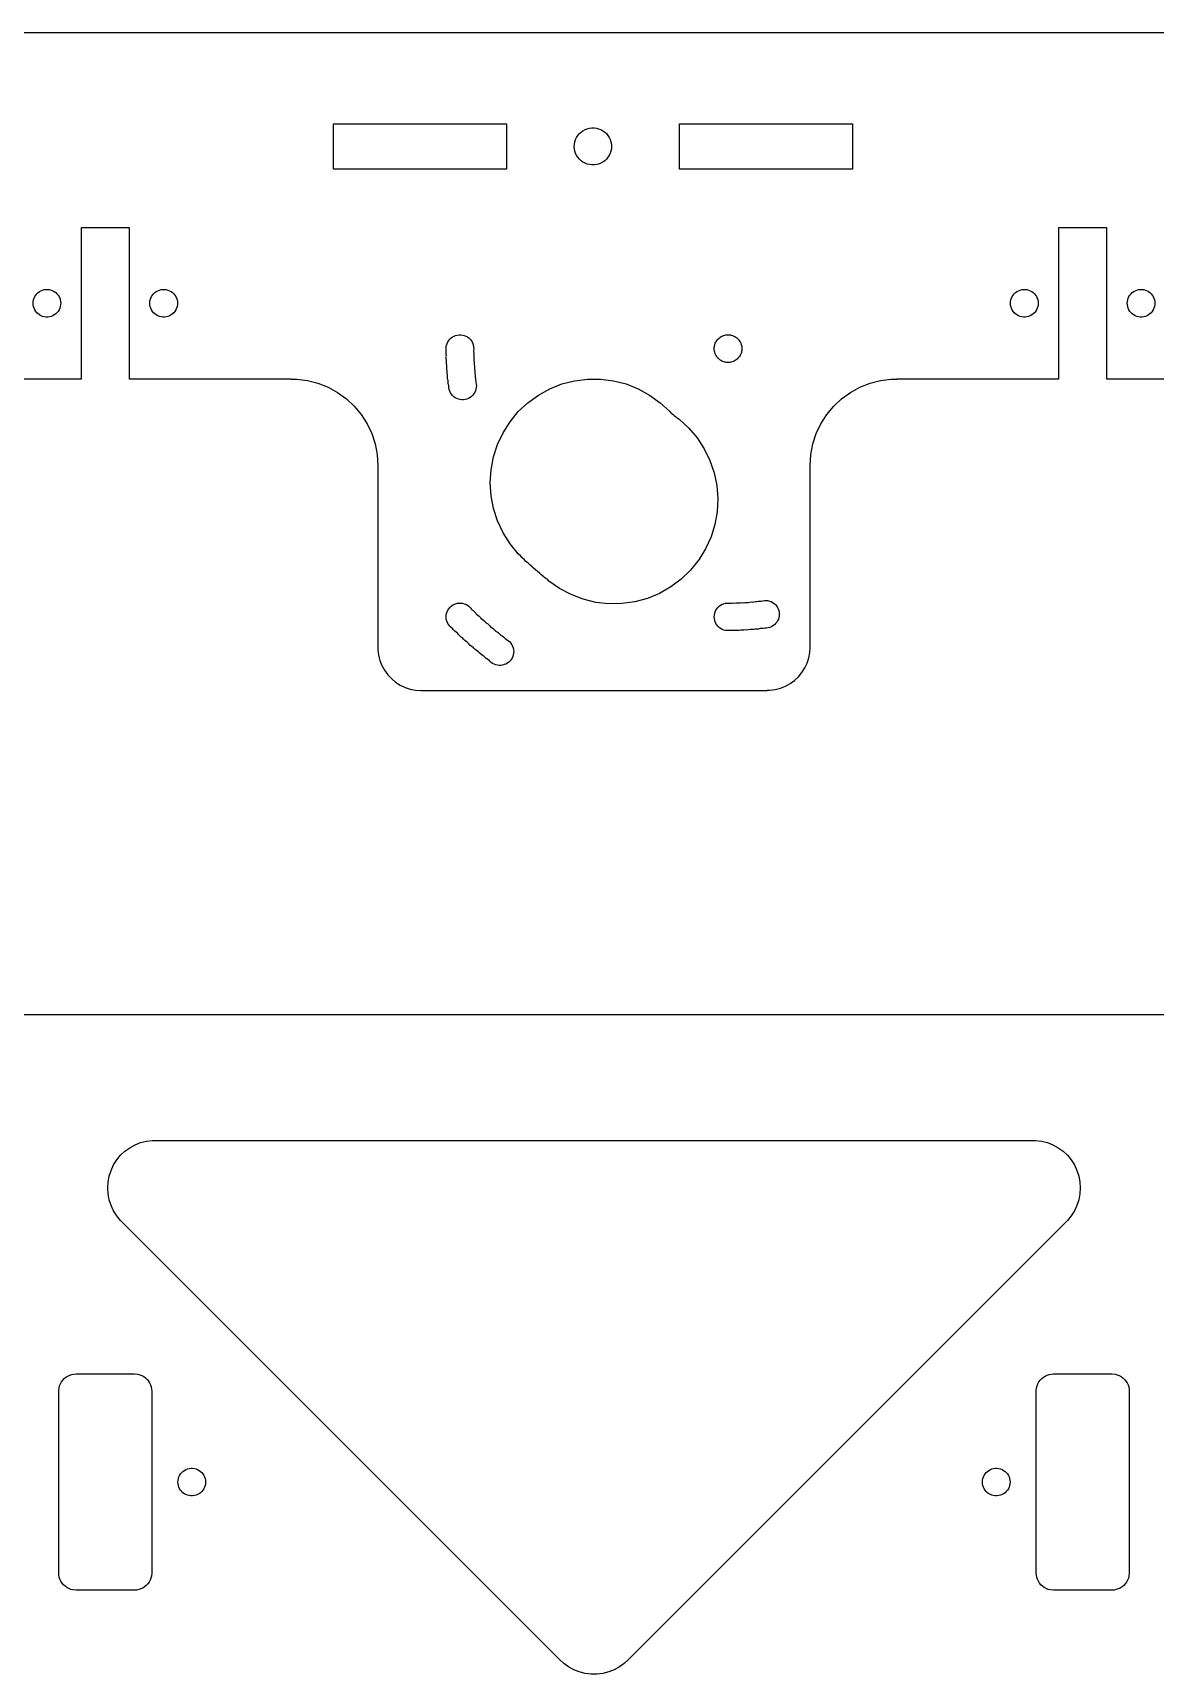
# Model space of a CAD drawing. Header units: metres. Extents: x -400 to 400, y -75 to 435.
# Drawn here: x -269.9 to -140.1, y 245.3 to 435 of the extents above; entities that cross this region are included whole.
import ezdxf

# ---------------------------------------------------------------- set-up
doc = ezdxf.new("R2010")
doc.units = ezdxf.units.M

msp = doc.modelspace()

# ---------------------------------------------------------------- linework, layer by layer
for p, q in [((-20, 435), (-390, 435)), ((-235.125, 419.25), (-235.125, 424.5)), ((-235.125, 424.5), (-215.125, 424.5)), ((-215.125, 424.5), (-215.125, 419.25)), ((-207.009, 422.911), (-206.864, 423.139)), ((-206.864, 423.139), (-206.692, 423.347)), ((-206.692, 423.347), (-206.495, 423.532)), ((-206.495, 423.532), (-206.277, 423.69)), ((-206.277, 423.69), (-206.04, 423.82)), ((-206.04, 423.82), (-205.789, 423.92)), ((-205.789, 423.92), (-205.528, 423.987)), ((-205.528, 423.987), (-205.26, 424.021)), ((-205.26, 424.021), (-204.99, 424.021)), ((-204.99, 424.021), (-204.722, 423.987)), ((-204.722, 423.987), (-204.461, 423.92)), ((-204.461, 423.92), (-204.21, 423.82)), ((-204.21, 423.82), (-203.973, 423.69)), ((-203.973, 423.69), (-203.755, 423.532)), ((-203.755, 423.532), (-203.558, 423.347)), ((-203.558, 423.347), (-203.386, 423.139)), ((-203.386, 423.139), (-203.241, 422.911)), ((-195.125, 419.25), (-195.125, 424.5)), ((-195.125, 424.5), (-175.125, 424.5)), ((-175.125, 424.5), (-175.125, 419.25)), ((-207.275, 421.875), (-207.258, 422.144)), ((-207.258, 421.606), (-207.275, 421.875)), ((-207.258, 422.144), (-207.207, 422.41)), ((-207.207, 421.34), (-207.258, 421.606)), ((-207.207, 422.41), (-207.124, 422.666)), ((-207.124, 421.084), (-207.207, 421.34)), ((-207.124, 422.666), (-207.009, 422.911)), ((-203.241, 422.911), (-203.126, 422.666)), ((-203.126, 422.666), (-203.043, 422.41)), ((-203.043, 421.34), (-203.126, 421.084)), ((-203.043, 422.41), (-202.992, 422.144)), ((-202.992, 421.606), (-203.043, 421.34)), ((-202.992, 422.144), (-202.975, 421.875)), ((-202.975, 421.875), (-202.992, 421.606)), ((-215.125, 419.25), (-235.125, 419.25)), ((-207.009, 420.839), (-207.124, 421.084)), ((-206.864, 420.611), (-207.009, 420.839)), ((-206.692, 420.403), (-206.864, 420.611)), ((-206.495, 420.218), (-206.692, 420.403)), ((-206.277, 420.06), (-206.495, 420.218)), ((-206.04, 419.93), (-206.277, 420.06)), ((-205.789, 419.83), (-206.04, 419.93)), ((-205.528, 419.763), (-205.789, 419.83)), ((-205.26, 419.729), (-205.528, 419.763)), ((-204.99, 419.729), (-205.26, 419.729)), ((-204.722, 419.763), (-204.99, 419.729)), ((-204.461, 419.83), (-204.722, 419.763)), ((-204.21, 419.93), (-204.461, 419.83)), ((-203.973, 420.06), (-204.21, 419.93)), ((-203.755, 420.218), (-203.973, 420.06)), ((-203.558, 420.403), (-203.755, 420.218)), ((-203.386, 420.611), (-203.558, 420.403)), ((-203.241, 420.839), (-203.386, 420.611)), ((-203.126, 421.084), (-203.241, 420.839)), ((-175.125, 419.25), (-195.125, 419.25)), ((-264.25, 395), (-264.25, 412.5)), ((-264.25, 412.5), (-258.75, 412.5)), ((-258.75, 412.5), (-258.75, 395)), ((-151.25, 395), (-151.25, 412.5)), ((-151.25, 412.5), (-145.75, 412.5)), ((-145.75, 412.5), (-145.75, 395)), ((-269.837, 403.951), (-269.8, 404.148)), ((-269.8, 404.148), (-269.738, 404.339)), ((-269.738, 404.339), (-269.652, 404.521)), ((-269.652, 404.521), (-269.544, 404.69)), ((-269.544, 404.69), (-269.416, 404.845)), ((-269.416, 404.845), (-269.27, 404.983)), ((-269.27, 404.983), (-269.107, 405.101)), ((-269.107, 405.101), (-268.931, 405.198)), ((-268.931, 405.198), (-268.744, 405.272)), ((-268.744, 405.272), (-268.55, 405.322)), ((-268.55, 405.322), (-268.35, 405.347)), ((-268.35, 405.347), (-268.15, 405.347)), ((-268.15, 405.347), (-267.95, 405.322)), ((-267.95, 405.322), (-267.756, 405.272)), ((-267.756, 405.272), (-267.569, 405.198)), ((-267.569, 405.198), (-267.393, 405.101)), ((-267.393, 405.101), (-267.23, 404.983)), ((-267.23, 404.983), (-267.084, 404.845)), ((-267.084, 404.845), (-266.956, 404.69)), ((-266.956, 404.69), (-266.848, 404.521)), ((-266.848, 404.521), (-266.762, 404.339)), ((-266.762, 404.339), (-266.7, 404.148)), ((-266.7, 404.148), (-266.663, 403.951)), ((-256.337, 403.951), (-256.3, 404.148)), ((-256.3, 404.148), (-256.238, 404.339)), ((-256.238, 404.339), (-256.152, 404.521)), ((-256.152, 404.521), (-256.044, 404.69)), ((-256.044, 404.69), (-255.916, 404.845)), ((-255.916, 404.845), (-255.77, 404.983)), ((-255.77, 404.983), (-255.607, 405.101)), ((-255.607, 405.101), (-255.431, 405.198)), ((-255.431, 405.198), (-255.244, 405.272)), ((-255.244, 405.272), (-255.05, 405.322)), ((-255.05, 405.322), (-254.85, 405.347)), ((-254.85, 405.347), (-254.65, 405.347)), ((-254.65, 405.347), (-254.45, 405.322)), ((-254.45, 405.322), (-254.256, 405.272)), ((-254.256, 405.272), (-254.069, 405.198)), ((-254.069, 405.198), (-253.893, 405.101)), ((-253.893, 405.101), (-253.73, 404.983)), ((-253.73, 404.983), (-253.584, 404.845)), ((-253.584, 404.845), (-253.456, 404.69)), ((-253.456, 404.69), (-253.348, 404.521)), ((-253.348, 404.521), (-253.262, 404.339)), ((-253.262, 404.339), (-253.2, 404.148)), ((-253.2, 404.148), (-253.163, 403.951)), ((-156.837, 403.951), (-156.8, 404.148)), ((-156.8, 404.148), (-156.738, 404.339)), ((-156.738, 404.339), (-156.652, 404.521)), ((-156.652, 404.521), (-156.544, 404.69)), ((-156.544, 404.69), (-156.416, 404.845)), ((-156.416, 404.845), (-156.27, 404.983)), ((-156.27, 404.983), (-156.107, 405.101)), ((-156.107, 405.101), (-155.931, 405.198)), ((-155.931, 405.198), (-155.744, 405.272)), ((-155.744, 405.272), (-155.55, 405.322)), ((-155.55, 405.322), (-155.35, 405.347)), ((-155.35, 405.347), (-155.15, 405.347)), ((-155.15, 405.347), (-154.95, 405.322)), ((-154.95, 405.322), (-154.756, 405.272)), ((-154.756, 405.272), (-154.569, 405.198)), ((-154.569, 405.198), (-154.393, 405.101)), ((-154.393, 405.101), (-154.23, 404.983)), ((-154.23, 404.983), (-154.084, 404.845)), ((-154.084, 404.845), (-153.956, 404.69)), ((-153.956, 404.69), (-153.848, 404.521)), ((-153.848, 404.521), (-153.762, 404.339)), ((-153.762, 404.339), (-153.7, 404.148)), ((-153.7, 404.148), (-153.663, 403.951)), ((-143.337, 403.951), (-143.3, 404.148)), ((-143.3, 404.148), (-143.238, 404.339)), ((-143.238, 404.339), (-143.152, 404.521)), ((-143.152, 404.521), (-143.044, 404.69)), ((-143.044, 404.69), (-142.916, 404.845)), ((-142.916, 404.845), (-142.77, 404.983)), ((-142.77, 404.983), (-142.607, 405.101)), ((-142.607, 405.101), (-142.431, 405.198)), ((-142.431, 405.198), (-142.244, 405.272)), ((-142.244, 405.272), (-142.05, 405.322)), ((-142.05, 405.322), (-141.85, 405.347)), ((-141.85, 405.347), (-141.65, 405.347)), ((-141.65, 405.347), (-141.45, 405.322)), ((-141.45, 405.322), (-141.256, 405.272)), ((-141.256, 405.272), (-141.069, 405.198)), ((-141.069, 405.198), (-140.893, 405.101)), ((-140.893, 405.101), (-140.73, 404.983)), ((-140.73, 404.983), (-140.584, 404.845)), ((-140.584, 404.845), (-140.456, 404.69)), ((-140.456, 404.69), (-140.348, 404.521)), ((-140.348, 404.521), (-140.262, 404.339)), ((-140.262, 404.339), (-140.2, 404.148)), ((-140.2, 404.148), (-140.163, 403.951)), ((-269.85, 403.75), (-269.837, 403.951)), ((-269.837, 403.549), (-269.85, 403.75)), ((-269.8, 403.352), (-269.837, 403.549)), ((-269.738, 403.161), (-269.8, 403.352)), ((-269.652, 402.979), (-269.738, 403.161)), ((-269.544, 402.81), (-269.652, 402.979)), ((-269.416, 402.655), (-269.544, 402.81)), ((-269.27, 402.517), (-269.416, 402.655)), ((-269.107, 402.399), (-269.27, 402.517)), ((-268.931, 402.302), (-269.107, 402.399)), ((-268.744, 402.228), (-268.931, 402.302)), ((-268.55, 402.178), (-268.744, 402.228)), ((-268.35, 402.153), (-268.55, 402.178)), ((-267.95, 402.178), (-268.15, 402.153)), ((-267.756, 402.228), (-267.95, 402.178)), ((-267.569, 402.302), (-267.756, 402.228)), ((-267.393, 402.399), (-267.569, 402.302)), ((-267.23, 402.517), (-267.393, 402.399)), ((-267.084, 402.655), (-267.23, 402.517)), ((-266.956, 402.81), (-267.084, 402.655)), ((-266.848, 402.979), (-266.956, 402.81)), ((-266.762, 403.161), (-266.848, 402.979)), ((-266.7, 403.352), (-266.762, 403.161)), ((-266.663, 403.549), (-266.7, 403.352)), ((-266.663, 403.951), (-266.65, 403.75)), ((-266.65, 403.75), (-266.663, 403.549)), ((-256.35, 403.75), (-256.337, 403.951)), ((-256.337, 403.549), (-256.35, 403.75)), ((-256.3, 403.352), (-256.337, 403.549)), ((-256.238, 403.161), (-256.3, 403.352)), ((-256.152, 402.979), (-256.238, 403.161)), ((-256.044, 402.81), (-256.152, 402.979)), ((-255.916, 402.655), (-256.044, 402.81)), ((-255.77, 402.517), (-255.916, 402.655)), ((-255.607, 402.399), (-255.77, 402.517)), ((-255.431, 402.302), (-255.607, 402.399)), ((-255.244, 402.228), (-255.431, 402.302)), ((-255.05, 402.178), (-255.244, 402.228)), ((-254.85, 402.153), (-255.05, 402.178)), ((-254.45, 402.178), (-254.65, 402.153)), ((-254.256, 402.228), (-254.45, 402.178)), ((-254.069, 402.302), (-254.256, 402.228)), ((-253.893, 402.399), (-254.069, 402.302)), ((-253.73, 402.517), (-253.893, 402.399)), ((-253.584, 402.655), (-253.73, 402.517)), ((-253.456, 402.81), (-253.584, 402.655)), ((-253.348, 402.979), (-253.456, 402.81)), ((-253.262, 403.161), (-253.348, 402.979)), ((-253.2, 403.352), (-253.262, 403.161)), ((-253.163, 403.549), (-253.2, 403.352)), ((-253.163, 403.951), (-253.15, 403.75)), ((-253.15, 403.75), (-253.163, 403.549)), ((-156.85, 403.75), (-156.837, 403.951)), ((-156.837, 403.549), (-156.85, 403.75)), ((-156.8, 403.352), (-156.837, 403.549)), ((-156.738, 403.161), (-156.8, 403.352)), ((-156.652, 402.979), (-156.738, 403.161)), ((-156.544, 402.81), (-156.652, 402.979)), ((-156.416, 402.655), (-156.544, 402.81)), ((-156.27, 402.517), (-156.416, 402.655)), ((-156.107, 402.399), (-156.27, 402.517)), ((-155.931, 402.302), (-156.107, 402.399)), ((-155.744, 402.228), (-155.931, 402.302)), ((-155.55, 402.178), (-155.744, 402.228)), ((-155.35, 402.153), (-155.55, 402.178)), ((-154.95, 402.178), (-155.15, 402.153)), ((-154.756, 402.228), (-154.95, 402.178)), ((-154.569, 402.302), (-154.756, 402.228)), ((-154.393, 402.399), (-154.569, 402.302)), ((-154.23, 402.517), (-154.393, 402.399)), ((-154.084, 402.655), (-154.23, 402.517)), ((-153.956, 402.81), (-154.084, 402.655)), ((-153.848, 402.979), (-153.956, 402.81)), ((-153.762, 403.161), (-153.848, 402.979)), ((-153.7, 403.352), (-153.762, 403.161)), ((-153.663, 403.549), (-153.7, 403.352)), ((-153.663, 403.951), (-153.65, 403.75)), ((-153.65, 403.75), (-153.663, 403.549)), ((-143.35, 403.75), (-143.337, 403.951)), ((-143.337, 403.549), (-143.35, 403.75)), ((-143.3, 403.352), (-143.337, 403.549)), ((-143.238, 403.161), (-143.3, 403.352)), ((-143.152, 402.979), (-143.238, 403.161)), ((-143.044, 402.81), (-143.152, 402.979)), ((-142.916, 402.655), (-143.044, 402.81)), ((-142.77, 402.517), (-142.916, 402.655)), ((-142.607, 402.399), (-142.77, 402.517)), ((-142.431, 402.302), (-142.607, 402.399)), ((-142.244, 402.228), (-142.431, 402.302)), ((-142.05, 402.178), (-142.244, 402.228)), ((-141.85, 402.153), (-142.05, 402.178)), ((-141.45, 402.178), (-141.65, 402.153)), ((-141.256, 402.228), (-141.45, 402.178)), ((-141.069, 402.302), (-141.256, 402.228)), ((-140.893, 402.399), (-141.069, 402.302)), ((-140.73, 402.517), (-140.893, 402.399)), ((-140.584, 402.655), (-140.73, 402.517)), ((-140.456, 402.81), (-140.584, 402.655)), ((-140.348, 402.979), (-140.456, 402.81)), ((-140.262, 403.161), (-140.348, 402.979)), ((-140.2, 403.352), (-140.262, 403.161)), ((-140.163, 403.549), (-140.2, 403.352)), ((-140.163, 403.951), (-140.15, 403.75)), ((-140.15, 403.75), (-140.163, 403.549)), ((-268.15, 402.153), (-268.35, 402.153)), ((-254.65, 402.153), (-254.85, 402.153)), ((-155.15, 402.153), (-155.35, 402.153)), ((-141.65, 402.153), (-141.85, 402.153)), ((-222.1, 398.5), (-222.087, 398.701)), ((-222.087, 398.299), (-222.1, 398.5)), ((-222.087, 398.701), (-222.05, 398.898)), ((-222.05, 398.898), (-221.988, 399.089)), ((-221.988, 399.089), (-221.902, 399.271)), ((-221.902, 399.271), (-221.794, 399.44)), ((-221.794, 399.44), (-221.666, 399.595)), ((-221.666, 399.595), (-221.52, 399.733)), ((-221.52, 399.733), (-221.357, 399.851)), ((-221.357, 399.851), (-221.181, 399.948)), ((-221.181, 399.948), (-220.994, 400.022)), ((-220.994, 400.022), (-220.8, 400.072)), ((-220.8, 400.072), (-220.6, 400.097)), ((-220.6, 400.097), (-220.4, 400.097)), ((-220.4, 400.097), (-220.2, 400.072)), ((-220.2, 400.072), (-220.006, 400.022)), ((-220.006, 400.022), (-219.819, 399.948)), ((-219.819, 399.948), (-219.643, 399.851)), ((-219.643, 399.851), (-219.48, 399.733)), ((-219.48, 399.733), (-219.334, 399.595)), ((-219.334, 399.595), (-219.206, 399.44)), ((-219.206, 399.44), (-219.098, 399.271)), ((-219.098, 399.271), (-219.012, 399.089)), ((-219.012, 399.089), (-218.95, 398.898)), ((-218.95, 398.898), (-218.913, 398.701)), ((-218.913, 398.701), (-218.9, 398.5)), ((-218.9, 398.5), (-218.913, 398.299)), ((-191.1, 398.5), (-191.096, 398.617)), ((-191.1, 398.472), (-191.1, 398.5)), ((-191.091, 398.333), (-191.1, 398.472)), ((-191.096, 398.617), (-191.083, 398.734)), ((-191.083, 398.734), (-191.056, 398.871)), ((-191.056, 398.871), (-191.05, 398.898)), ((-191.05, 398.898), (-191.016, 399.01)), ((-191.016, 399.01), (-190.975, 399.12)), ((-190.975, 399.12), (-190.915, 399.246)), ((-190.915, 399.246), (-190.902, 399.271)), ((-190.902, 399.271), (-190.842, 399.371)), ((-190.842, 399.371), (-190.774, 399.467)), ((-190.774, 399.467), (-190.685, 399.575)), ((-190.685, 399.575), (-190.666, 399.595)), ((-190.666, 399.595), (-190.583, 399.678)), ((-190.583, 399.678), (-190.494, 399.754)), ((-190.494, 399.754), (-190.381, 399.836)), ((-190.381, 399.836), (-190.357, 399.851)), ((-190.357, 399.851), (-190.256, 399.91)), ((-190.256, 399.91), (-190.151, 399.962)), ((-190.151, 399.962), (-190.021, 400.013)), ((-190.021, 400.013), (-189.994, 400.022)), ((-189.994, 400.022), (-189.882, 400.054)), ((-189.882, 400.054), (-189.767, 400.078)), ((-189.767, 400.078), (-189.628, 400.095)), ((-189.628, 400.095), (-189.6, 400.097)), ((-189.6, 400.097), (-189.483, 400.1)), ((-189.483, 400.1), (-189.366, 400.094)), ((-189.366, 400.094), (-189.228, 400.077)), ((-189.228, 400.077), (-189.2, 400.072)), ((-189.2, 400.072), (-189.086, 400.045)), ((-189.086, 400.045), (-188.974, 400.011)), ((-188.974, 400.011), (-188.844, 399.959)), ((-188.844, 399.959), (-188.819, 399.948)), ((-188.819, 399.948), (-188.715, 399.894)), ((-188.715, 399.894), (-188.615, 399.833)), ((-188.615, 399.833), (-188.502, 399.75)), ((-188.502, 399.75), (-188.48, 399.733)), ((-188.48, 399.733), (-188.393, 399.655)), ((-188.393, 399.655), (-188.311, 399.571)), ((-188.311, 399.571), (-188.222, 399.463)), ((-188.222, 399.463), (-188.206, 399.44)), ((-188.206, 399.44), (-188.14, 399.343)), ((-188.14, 399.343), (-188.082, 399.241)), ((-188.082, 399.241), (-188.023, 399.115)), ((-188.023, 399.115), (-188.012, 399.089)), ((-188.012, 399.089), (-187.973, 398.978)), ((-187.973, 398.978), (-187.942, 398.865)), ((-187.942, 398.865), (-187.916, 398.728)), ((-187.916, 398.728), (-187.913, 398.701)), ((-187.913, 398.701), (-187.902, 398.584)), ((-187.9, 398.467), (-187.909, 398.327)), ((-187.902, 398.584), (-187.9, 398.467)), ((-222.095, 397.931), (-222.086, 398.132)), ((-222.079, 397.731), (-222.095, 397.931)), ((-222.071, 398.216), (-222.087, 398.299)), ((-222.086, 398.132), (-222.071, 398.216)), ((-222.08, 397.362), (-222.075, 397.563)), ((-222.061, 397.162), (-222.08, 397.362)), ((-222.061, 397.647), (-222.079, 397.731)), ((-222.075, 397.563), (-222.061, 397.647)), ((-222.042, 397.079), (-222.061, 397.162)), ((-222.055, 396.794), (-222.053, 396.995)), ((-222.032, 396.594), (-222.055, 396.794)), ((-222.053, 396.995), (-222.042, 397.079)), ((-222.012, 396.511), (-222.032, 396.594)), ((-222.022, 396.427), (-222.012, 396.511)), ((-218.913, 398.299), (-218.923, 398.243)), ((-218.923, 398.243), (-218.912, 398.187)), ((-218.905, 397.786), (-218.914, 397.73)), ((-218.914, 397.73), (-218.902, 397.674)), ((-218.912, 398.187), (-218.896, 397.987)), ((-218.896, 397.987), (-218.905, 397.786)), ((-218.902, 397.674), (-218.882, 397.474)), ((-218.888, 397.273), (-218.896, 397.217)), ((-218.896, 397.217), (-218.883, 397.161)), ((-218.882, 397.474), (-218.888, 397.273)), ((-218.883, 397.161), (-218.86, 396.961)), ((-218.862, 396.76), (-218.87, 396.704)), ((-218.87, 396.704), (-218.855, 396.648)), ((-218.86, 396.961), (-218.862, 396.76)), ((-218.855, 396.648), (-218.828, 396.449)), ((-191.075, 398.217), (-191.091, 398.333)), ((-191.05, 398.102), (-191.075, 398.217)), ((-191.043, 398.075), (-191.05, 398.102)), ((-191, 397.942), (-191.043, 398.075)), ((-190.955, 397.834), (-191, 397.942)), ((-190.902, 397.729), (-190.955, 397.834)), ((-190.888, 397.705), (-190.902, 397.729)), ((-190.814, 397.587), (-190.888, 397.705)), ((-190.743, 397.493), (-190.814, 397.587)), ((-190.666, 397.405), (-190.743, 397.493)), ((-190.647, 397.385), (-190.666, 397.405)), ((-190.545, 397.289), (-190.647, 397.385)), ((-190.454, 397.215), (-190.545, 397.289)), ((-190.357, 397.149), (-190.454, 397.215)), ((-190.334, 397.134), (-190.357, 397.149)), ((-190.211, 397.067), (-190.334, 397.134)), ((-190.105, 397.019), (-190.211, 397.067)), ((-189.994, 396.978), (-190.105, 397.019)), ((-189.968, 396.97), (-189.994, 396.978)), ((-189.833, 396.935), (-189.968, 396.97)), ((-189.717, 396.915), (-189.833, 396.935)), ((-189.6, 396.903), (-189.717, 396.915)), ((-189.545, 396.901), (-189.6, 396.903)), ((-189.392, 396.904), (-189.545, 396.901)), ((-189.288, 396.914), (-189.392, 396.904)), ((-189.173, 396.934), (-189.288, 396.914)), ((-189.038, 396.968), (-189.173, 396.934)), ((-188.927, 397.006), (-189.038, 396.968)), ((-188.819, 397.052), (-188.927, 397.006)), ((-188.794, 397.064), (-188.819, 397.052)), ((-188.671, 397.131), (-188.794, 397.064)), ((-188.573, 397.196), (-188.671, 397.131)), ((-188.48, 397.267), (-188.573, 397.196)), ((-188.459, 397.285), (-188.48, 397.267)), ((-188.357, 397.381), (-188.459, 397.285)), ((-188.278, 397.467), (-188.357, 397.381)), ((-188.206, 397.56), (-188.278, 397.467)), ((-188.189, 397.582), (-188.206, 397.56)), ((-188.114, 397.7), (-188.189, 397.582)), ((-188.06, 397.804), (-188.114, 397.7)), ((-188.012, 397.911), (-188.06, 397.804)), ((-188.002, 397.937), (-188.012, 397.911)), ((-187.959, 398.07), (-188.002, 397.937)), ((-187.932, 398.184), (-187.959, 398.07)), ((-187.913, 398.299), (-187.932, 398.184)), ((-187.909, 398.327), (-187.913, 398.299)), ((-288, 395), (-264.25, 395)), ((-258.75, 395), (-240, 395)), ((-240, 395), (-240, 394.98)), ((-240, 394.98), (-239.372, 394.98)), ((-239.372, 394.98), (-238.126, 394.823)), ((-238.126, 394.823), (-236.91, 394.511)), ((-222.021, 396.226), (-222.022, 396.427)), ((-221.994, 396.027), (-222.021, 396.226)), ((-221.972, 395.944), (-221.994, 396.027)), ((-221.981, 395.86), (-221.972, 395.944)), ((-221.976, 395.659), (-221.981, 395.86)), ((-221.946, 395.46), (-221.976, 395.659)), ((-221.923, 395.378), (-221.946, 395.46)), ((-221.93, 395.293), (-221.923, 395.378)), ((-221.921, 395.092), (-221.93, 395.293)), ((-221.888, 394.894), (-221.921, 395.092)), ((-221.863, 394.813), (-221.888, 394.894)), ((-221.869, 394.728), (-221.863, 394.813)), ((-221.857, 394.527), (-221.869, 394.728)), ((-218.827, 396.248), (-218.834, 396.191)), ((-218.834, 396.191), (-218.818, 396.136)), ((-218.828, 396.449), (-218.827, 396.248)), ((-218.818, 396.136), (-218.788, 395.938)), ((-218.783, 395.737), (-218.789, 395.68)), ((-218.789, 395.68), (-218.772, 395.625)), ((-218.788, 395.938), (-218.783, 395.737)), ((-218.772, 395.625), (-218.739, 395.427)), ((-218.739, 395.427), (-218.731, 395.226)), ((-218.731, 395.226), (-218.735, 395.169)), ((-218.735, 395.169), (-218.718, 395.115)), ((-218.718, 395.115), (-218.681, 394.917)), ((-218.681, 394.917), (-218.669, 394.716)), ((-218.669, 394.716), (-218.673, 394.659)), ((-218.673, 394.659), (-218.654, 394.605)), ((-218.654, 394.605), (-218.614, 394.408)), ((-208.708, 394.413), (-207.249, 394.787)), ((-207.249, 394.787), (-205.753, 394.976)), ((-205.753, 394.976), (-204.247, 394.976)), ((-204.247, 394.976), (-202.751, 394.787)), ((-202.751, 394.787), (-201.292, 394.413)), ((-173.09, 394.511), (-171.874, 394.823)), ((-171.874, 394.823), (-170.628, 394.98)), ((-170.628, 394.98), (-170, 394.98)), ((-170, 394.98), (-170, 395)), ((-170, 395), (-151.25, 395)), ((-145.75, 395), (-122, 395)), ((-236.91, 394.511), (-235.742, 394.048)), ((-235.742, 394.048), (-234.642, 393.443)), ((-234.642, 393.443), (-233.626, 392.705)), ((-233.626, 392.705), (-232.71, 391.845)), ((-221.82, 394.33), (-221.857, 394.527)), ((-221.794, 394.248), (-221.82, 394.33)), ((-221.798, 394.163), (-221.794, 394.248)), ((-221.783, 393.963), (-221.798, 394.163)), ((-221.742, 393.766), (-221.783, 393.963)), ((-221.678, 393.576), (-221.742, 393.766)), ((-221.589, 393.395), (-221.678, 393.576)), ((-221.479, 393.227), (-221.589, 393.395)), ((-221.349, 393.074), (-221.479, 393.227)), ((-221.201, 392.939), (-221.349, 393.074)), ((-221.037, 392.823), (-221.201, 392.939)), ((-220.859, 392.729), (-221.037, 392.823)), ((-220.671, 392.657), (-220.859, 392.729)), ((-219.497, 392.748), (-219.683, 392.671)), ((-219.322, 392.847), (-219.497, 392.748)), ((-219.161, 392.967), (-219.322, 392.847)), ((-219.017, 393.107), (-219.161, 392.967)), ((-218.891, 393.263), (-219.017, 393.107)), ((-218.786, 393.434), (-218.891, 393.263)), ((-218.703, 393.617), (-218.786, 393.434)), ((-218.643, 393.809), (-218.703, 393.617)), ((-218.608, 394.007), (-218.643, 393.809)), ((-218.614, 394.408), (-218.598, 394.208)), ((-218.598, 394.208), (-218.608, 394.007)), ((-212.649, 392.246), (-211.43, 393.132)), ((-211.43, 393.132), (-210.109, 393.858)), ((-210.109, 393.858), (-208.708, 394.413)), ((-201.292, 394.413), (-199.891, 393.858)), ((-199.891, 393.858), (-198.57, 393.132)), ((-198.57, 393.132), (-197.351, 392.246)), ((-177.29, 391.845), (-176.374, 392.705)), ((-176.374, 392.705), (-175.358, 393.443)), ((-175.358, 393.443), (-174.258, 394.048)), ((-174.258, 394.048), (-173.09, 394.511)), ((-232.71, 391.845), (-231.91, 390.878)), ((-231.91, 390.878), (-231.237, 389.818)), ((-220.476, 392.61), (-220.671, 392.657)), ((-220.276, 392.588), (-220.476, 392.61)), ((-220.076, 392.59), (-220.276, 392.588)), ((-219.877, 392.618), (-220.076, 392.59)), ((-219.683, 392.671), (-219.877, 392.618)), ((-214.708, 390.053), (-213.748, 391.215)), ((-213.748, 391.215), (-212.649, 392.246)), ((-197.351, 392.246), (-196.252, 391.215)), ((-196.252, 391.215), (-196.124, 391.098)), ((-196.124, 391.098), (-195.994, 390.983)), ((-195.994, 390.983), (-195.862, 390.871)), ((-195.862, 390.871), (-195.728, 390.761)), ((-178.763, 389.818), (-178.09, 390.878)), ((-178.09, 390.878), (-177.29, 391.845)), ((-231.237, 389.818), (-230.702, 388.681)), ((-215.516, 388.781), (-214.708, 390.053)), ((-195.728, 390.761), (-195.592, 390.654)), ((-195.592, 390.654), (-195.454, 390.549)), ((-195.454, 390.549), (-195.314, 390.446)), ((-195.314, 390.446), (-195.173, 390.346)), ((-195.173, 390.346), (-194.06, 389.33)), ((-194.06, 389.33), (-193.083, 388.182)), ((-179.298, 388.681), (-178.763, 389.818)), ((-230.702, 388.681), (-230.314, 387.487)), ((-230.314, 387.487), (-230.079, 386.253)), ((-216.623, 385.984), (-216.157, 387.417)), ((-216.157, 387.417), (-215.516, 388.781)), ((-193.083, 388.182), (-192.258, 386.921)), ((-179.921, 386.253), (-179.686, 387.487)), ((-179.686, 387.487), (-179.298, 388.681)), ((-230.079, 386.253), (-230, 385)), ((-216.905, 384.504), (-216.623, 385.984)), ((-192.258, 386.921), (-191.597, 385.567)), ((-191.597, 385.567), (-191.112, 384.14)), ((-180, 385), (-179.921, 386.253)), ((-230, 385), (-230, 364)), ((-217, 383), (-216.905, 384.504)), ((-191.112, 384.14), (-190.809, 382.664)), ((-180, 364), (-180, 385)), ((-216.905, 381.496), (-217, 383)), ((-216.623, 380.016), (-216.905, 381.496)), ((-190.809, 382.664), (-190.693, 381.161)), ((-216.157, 378.583), (-216.623, 380.016)), ((-190.767, 379.656), (-191.028, 378.172)), ((-190.693, 381.161), (-190.767, 379.656)), ((-215.516, 377.219), (-216.157, 378.583)), ((-191.028, 378.172), (-191.474, 376.732)), ((-214.708, 375.947), (-215.516, 377.219)), ((-213.748, 374.785), (-214.708, 375.947)), ((-191.474, 376.732), (-192.097, 375.36)), ((-213.45, 374.506), (-213.748, 374.785)), ((-213.33, 374.366), (-213.45, 374.506)), ((-213.028, 374.092), (-213.33, 374.366)), ((-212.905, 373.954), (-213.028, 374.092)), ((-212.599, 373.685), (-212.905, 373.954)), ((-192.886, 374.076), (-193.83, 372.902)), ((-192.097, 375.36), (-192.886, 374.076)), ((-212.473, 373.549), (-212.599, 373.685)), ((-212.162, 373.286), (-212.473, 373.549)), ((-212.034, 373.152), (-212.162, 373.286)), ((-211.719, 372.894), (-212.034, 373.152)), ((-211.588, 372.762), (-211.719, 372.894)), ((-211.268, 372.51), (-211.588, 372.762)), ((-211.136, 372.381), (-211.268, 372.51)), ((-210.811, 372.134), (-211.136, 372.381)), ((-210.677, 372.007), (-210.811, 372.134)), ((-210.348, 371.766), (-210.677, 372.007)), ((-194.915, 371.855), (-196.121, 370.953)), ((-193.83, 372.902), (-194.915, 371.855)), ((-210.211, 371.642), (-210.348, 371.766)), ((-208.98, 370.773), (-210.211, 371.642)), ((-207.649, 370.065), (-208.98, 370.773)), ((-206.24, 369.53), (-207.649, 370.065)), ((-197.432, 370.208), (-198.825, 369.634)), ((-196.121, 370.953), (-197.432, 370.208)), ((-222.05, 367.898), (-221.988, 368.089)), ((-221.988, 368.089), (-221.902, 368.271)), ((-221.902, 368.271), (-221.794, 368.44)), ((-221.794, 368.44), (-221.666, 368.595)), ((-221.666, 368.595), (-221.52, 368.733)), ((-221.52, 368.733), (-221.357, 368.851)), ((-221.357, 368.851), (-221.181, 368.948)), ((-221.181, 368.948), (-220.994, 369.022)), ((-220.994, 369.022), (-220.8, 369.072)), ((-220.8, 369.072), (-220.6, 369.097)), ((-220.6, 369.097), (-220.4, 369.097)), ((-220.4, 369.097), (-220.2, 369.072)), ((-220.2, 369.072), (-220.006, 369.022)), ((-220.006, 369.022), (-219.819, 368.948)), ((-219.819, 368.948), (-219.643, 368.851)), ((-219.643, 368.851), (-219.48, 368.733)), ((-219.48, 368.733), (-219.334, 368.595)), ((-219.334, 368.595), (-219.206, 368.44)), ((-219.206, 368.44), (-219.142, 368.341)), ((-219.142, 368.341), (-219.121, 368.329)), ((-219.121, 368.329), (-218.956, 368.214)), ((-218.956, 368.214), (-218.807, 368.079)), ((-218.807, 368.079), (-218.676, 367.927)), ((-204.776, 369.176), (-206.24, 369.53)), ((-203.278, 369.008), (-204.776, 369.176)), ((-201.771, 369.029), (-203.278, 369.008)), ((-200.279, 369.239), (-201.771, 369.029)), ((-198.825, 369.634), (-200.279, 369.239)), ((-191.05, 367.898), (-190.988, 368.089)), ((-190.988, 368.089), (-190.902, 368.271)), ((-190.902, 368.271), (-190.794, 368.44)), ((-190.794, 368.44), (-190.666, 368.595)), ((-190.666, 368.595), (-190.52, 368.733)), ((-190.52, 368.733), (-190.357, 368.851)), ((-190.357, 368.851), (-190.181, 368.948)), ((-190.181, 368.948), (-189.994, 369.022)), ((-189.994, 369.022), (-189.8, 369.072)), ((-189.8, 369.072), (-189.6, 369.097)), ((-189.6, 369.097), (-189.4, 369.097)), ((-189.4, 369.097), (-189.243, 369.077)), ((-189.243, 369.077), (-189.087, 369.1)), ((-189.087, 369.1), (-188.886, 369.103)), ((-188.886, 369.103), (-188.73, 369.086)), ((-188.73, 369.086), (-188.574, 369.111)), ((-188.574, 369.111), (-188.373, 369.118)), ((-188.373, 369.118), (-188.217, 369.104)), ((-188.217, 369.104), (-188.061, 369.132)), ((-188.061, 369.132), (-187.861, 369.142)), ((-187.861, 369.142), (-187.704, 369.131)), ((-187.704, 369.131), (-187.549, 369.161)), ((-187.549, 369.161), (-187.349, 369.175)), ((-187.349, 369.175), (-187.191, 369.167)), ((-187.191, 369.167), (-187.037, 369.2)), ((-187.037, 369.2), (-186.837, 369.217)), ((-186.837, 369.217), (-186.68, 369.211)), ((-186.68, 369.211), (-186.526, 369.247)), ((-186.526, 369.247), (-186.327, 369.268)), ((-186.327, 369.268), (-186.169, 369.265)), ((-186.169, 369.265), (-186.016, 369.304)), ((-186.016, 369.304), (-185.817, 369.328)), ((-185.817, 369.328), (-185.659, 369.328)), ((-185.659, 369.328), (-185.507, 369.369)), ((-185.507, 369.369), (-185.308, 369.397)), ((-185.308, 369.397), (-185.107, 369.4)), ((-185.107, 369.4), (-184.908, 369.377)), ((-184.908, 369.377), (-184.713, 369.33)), ((-184.713, 369.33), (-184.525, 369.259)), ((-184.525, 369.259), (-184.347, 369.164)), ((-184.347, 369.164), (-184.183, 369.049)), ((-184.183, 369.049), (-184.035, 368.913)), ((-184.035, 368.913), (-183.904, 368.76)), ((-183.904, 368.76), (-183.794, 368.592)), ((-183.794, 368.592), (-183.706, 368.411)), ((-183.706, 368.411), (-183.642, 368.221)), ((-183.642, 368.221), (-183.601, 368.024)), ((-222.1, 367.5), (-222.087, 367.701)), ((-222.087, 367.299), (-222.1, 367.5)), ((-222.087, 367.701), (-222.05, 367.898)), ((-222.05, 367.102), (-222.087, 367.299)), ((-221.988, 366.911), (-222.05, 367.102)), ((-221.902, 366.729), (-221.988, 366.911)), ((-221.794, 366.56), (-221.902, 366.729)), ((-221.666, 366.405), (-221.794, 366.56)), ((-221.52, 366.267), (-221.666, 366.405)), ((-221.357, 366.149), (-221.52, 366.267)), ((-221.314, 366.125), (-221.357, 366.149)), ((-218.676, 367.927), (-218.611, 367.828)), ((-218.611, 367.828), (-218.59, 367.817)), ((-218.59, 367.817), (-218.423, 367.705)), ((-218.423, 367.705), (-218.272, 367.572)), ((-218.272, 367.572), (-218.138, 367.422)), ((-218.138, 367.422), (-218.072, 367.325)), ((-218.072, 367.325), (-218.05, 367.314)), ((-218.05, 367.314), (-217.881, 367.205)), ((-217.881, 367.205), (-217.728, 367.075)), ((-217.728, 367.075), (-217.592, 366.927)), ((-217.592, 366.927), (-217.523, 366.831)), ((-217.523, 366.831), (-217.501, 366.821)), ((-217.501, 366.821), (-217.331, 366.714)), ((-217.331, 366.714), (-217.175, 366.587)), ((-217.175, 366.587), (-217.036, 366.442)), ((-217.036, 366.442), (-216.966, 366.347)), ((-216.966, 366.347), (-216.944, 366.337)), ((-216.944, 366.337), (-216.772, 366.233)), ((-216.772, 366.233), (-216.614, 366.109)), ((-191.1, 367.5), (-191.087, 367.701)), ((-191.087, 367.299), (-191.1, 367.5)), ((-191.087, 367.701), (-191.05, 367.898)), ((-191.05, 367.102), (-191.087, 367.299)), ((-190.988, 366.911), (-191.05, 367.102)), ((-190.902, 366.729), (-190.988, 366.911)), ((-190.794, 366.56), (-190.902, 366.729)), ((-190.666, 366.405), (-190.794, 366.56)), ((-190.52, 366.267), (-190.666, 366.405)), ((-190.357, 366.149), (-190.52, 366.267)), ((-190.181, 366.052), (-190.357, 366.149)), ((-185.812, 366.135), (-185.993, 366.092)), ((-185.627, 366.134), (-185.812, 366.135)), ((-185.428, 366.158), (-185.627, 366.134)), ((-185.248, 366.204), (-185.428, 366.158)), ((-185.063, 366.206), (-185.248, 366.204)), ((-184.864, 366.234), (-185.063, 366.206)), ((-184.67, 366.287), (-184.864, 366.234)), ((-184.484, 366.364), (-184.67, 366.287)), ((-184.31, 366.463), (-184.484, 366.364)), ((-184.149, 366.583), (-184.31, 366.463)), ((-184.004, 366.723), (-184.149, 366.583)), ((-183.878, 366.879), (-184.004, 366.723)), ((-183.773, 367.051), (-183.878, 366.879)), ((-183.69, 367.234), (-183.773, 367.051)), ((-183.631, 367.425), (-183.69, 367.234)), ((-183.596, 367.623), (-183.631, 367.425)), ((-183.601, 368.024), (-183.586, 367.824)), ((-183.586, 367.824), (-183.596, 367.623)), ((-221.232, 366.001), (-221.314, 366.125)), ((-221.101, 365.848), (-221.232, 366.001)), ((-220.952, 365.713), (-221.101, 365.848)), ((-220.788, 365.598), (-220.952, 365.713)), ((-220.744, 365.575), (-220.788, 365.598)), ((-220.66, 365.452), (-220.744, 365.575)), ((-220.527, 365.302), (-220.66, 365.452)), ((-220.375, 365.169), (-220.527, 365.302)), ((-220.209, 365.057), (-220.375, 365.169)), ((-220.165, 365.035), (-220.209, 365.057)), ((-220.079, 364.913), (-220.165, 365.035)), ((-219.943, 364.765), (-220.079, 364.913)), ((-219.789, 364.636), (-219.943, 364.765)), ((-219.621, 364.526), (-219.789, 364.636)), ((-219.576, 364.505), (-219.621, 364.526)), ((-219.488, 364.385), (-219.576, 364.505)), ((-219.349, 364.239), (-219.488, 364.385)), ((-219.193, 364.112), (-219.349, 364.239)), ((-216.614, 366.109), (-216.473, 365.966)), ((-216.473, 365.966), (-216.401, 365.872)), ((-216.401, 365.872), (-216.378, 365.863)), ((-216.378, 365.863), (-216.204, 365.762)), ((-216.204, 365.762), (-216.044, 365.641)), ((-216.044, 365.641), (-215.901, 365.5)), ((-215.901, 365.5), (-215.827, 365.408)), ((-215.827, 365.408), (-215.805, 365.398)), ((-215.805, 365.398), (-215.629, 365.301)), ((-215.629, 365.301), (-215.467, 365.182)), ((-215.467, 365.182), (-215.321, 365.044)), ((-215.321, 365.044), (-215.246, 364.953)), ((-215.246, 364.953), (-215.223, 364.944)), ((-215.223, 364.944), (-215.046, 364.85)), ((-215.046, 364.85), (-214.881, 364.734)), ((-214.881, 364.734), (-214.733, 364.599)), ((-214.733, 364.599), (-214.603, 364.446)), ((-214.603, 364.446), (-214.493, 364.278)), ((-214.493, 364.278), (-214.405, 364.097)), ((-189.994, 365.978), (-190.181, 366.052)), ((-189.8, 365.928), (-189.994, 365.978)), ((-189.6, 365.903), (-189.8, 365.928)), ((-189.4, 365.903), (-189.6, 365.903)), ((-189.216, 365.926), (-189.4, 365.903)), ((-189.032, 365.906), (-189.216, 365.926)), ((-188.831, 365.91), (-189.032, 365.906)), ((-188.647, 365.936), (-188.831, 365.91)), ((-188.463, 365.92), (-188.647, 365.936)), ((-188.262, 365.927), (-188.463, 365.92)), ((-188.079, 365.956), (-188.262, 365.927)), ((-187.894, 365.943), (-188.079, 365.956)), ((-187.694, 365.953), (-187.894, 365.943)), ((-187.511, 365.986), (-187.694, 365.953)), ((-187.326, 365.976), (-187.511, 365.986)), ((-187.126, 365.99), (-187.326, 365.976)), ((-186.944, 366.026), (-187.126, 365.99)), ((-186.759, 366.018), (-186.944, 366.026)), ((-186.559, 366.036), (-186.759, 366.018)), ((-186.378, 366.075), (-186.559, 366.036)), ((-186.193, 366.071), (-186.378, 366.075)), ((-185.993, 366.092), (-186.193, 366.071)), ((-230, 364), (-229.99, 364)), ((-229.99, 364), (-229.99, 363.686)), ((-229.99, 363.686), (-229.911, 363.063)), ((-229.911, 363.063), (-229.755, 362.455)), ((-229.755, 362.455), (-229.524, 361.871)), ((-219.023, 364.006), (-219.193, 364.112)), ((-218.978, 363.985), (-219.023, 364.006)), ((-218.888, 363.866), (-218.978, 363.985)), ((-218.747, 363.723), (-218.888, 363.866)), ((-218.589, 363.599), (-218.747, 363.723)), ((-218.417, 363.496), (-218.589, 363.599)), ((-218.371, 363.476), (-218.417, 363.496)), ((-218.279, 363.359), (-218.371, 363.476)), ((-218.135, 363.218), (-218.279, 363.359)), ((-217.975, 363.097), (-218.135, 363.218)), ((-217.801, 362.996), (-217.975, 363.097)), ((-217.756, 362.977), (-217.801, 362.996)), ((-217.661, 362.862), (-217.756, 362.977)), ((-217.515, 362.724), (-217.661, 362.862)), ((-217.353, 362.605), (-217.515, 362.724)), ((-217.177, 362.508), (-217.353, 362.605)), ((-217.132, 362.49), (-217.177, 362.508)), ((-217.035, 362.376), (-217.132, 362.49)), ((-216.886, 362.24), (-217.035, 362.376)), ((-214.702, 362.408), (-214.847, 362.269)), ((-214.577, 362.565), (-214.702, 362.408)), ((-214.471, 362.736), (-214.577, 362.565)), ((-214.388, 362.919), (-214.471, 362.736)), ((-214.405, 364.097), (-214.34, 363.907)), ((-214.329, 363.111), (-214.388, 362.919)), ((-214.34, 363.907), (-214.299, 363.71)), ((-214.294, 363.309), (-214.329, 363.111)), ((-214.299, 363.71), (-214.284, 363.51)), ((-214.284, 363.51), (-214.294, 363.309)), ((-180.351, 362.159), (-180.157, 362.757)), ((-180.157, 362.757), (-180.039, 363.373)), ((-180.039, 363.373), (-180, 364)), ((-229.524, 361.871), (-229.222, 361.321)), ((-229.222, 361.321), (-228.853, 360.813)), ((-228.853, 360.813), (-228.423, 360.355)), ((-216.722, 362.125), (-216.886, 362.24)), ((-216.545, 362.03), (-216.722, 362.125)), ((-216.357, 361.959), (-216.545, 362.03)), ((-216.162, 361.912), (-216.357, 361.959)), ((-215.962, 361.889), (-216.162, 361.912)), ((-215.761, 361.892), (-215.962, 361.889)), ((-215.562, 361.92), (-215.761, 361.892)), ((-215.368, 361.973), (-215.562, 361.92)), ((-215.183, 362.049), (-215.368, 361.973)), ((-215.008, 362.149), (-215.183, 362.049)), ((-214.847, 362.269), (-215.008, 362.149)), ((-181.813, 360.147), (-181.355, 360.577)), ((-181.355, 360.577), (-180.955, 361.061)), ((-180.955, 361.061), (-180.618, 361.591)), ((-180.618, 361.591), (-180.351, 362.159)), ((-228.423, 360.355), (-227.939, 359.955)), ((-227.939, 359.955), (-227.409, 359.618)), ((-227.409, 359.618), (-226.841, 359.351)), ((-226.841, 359.351), (-226.243, 359.157)), ((-226.243, 359.157), (-225.627, 359.039)), ((-225.627, 359.039), (-225, 359)), ((-225, 359), (-185, 359)), ((-185, 359), (-185, 359.01)), ((-185, 359.01), (-184.686, 359.01)), ((-184.686, 359.01), (-184.063, 359.089)), ((-184.063, 359.089), (-183.455, 359.245)), ((-183.455, 359.245), (-182.871, 359.476)), ((-182.871, 359.476), (-182.321, 359.778)), ((-182.321, 359.778), (-181.813, 360.147)), ((-113.774, 321.5), (-296.226, 321.5)), ((-259.725, 305.265), (-259.222, 305.738)), ((-259.222, 305.738), (-258.663, 306.144)), ((-258.663, 306.144), (-258.058, 306.477)), ((-258.058, 306.477), (-257.415, 306.731)), ((-257.415, 306.731), (-256.746, 306.903)), ((-256.746, 306.903), (-256.061, 306.989)), ((-256.061, 306.989), (-153.939, 306.989)), ((-153.939, 306.989), (-153.254, 306.903)), ((-153.254, 306.903), (-152.585, 306.731)), ((-152.585, 306.731), (-151.942, 306.477)), ((-151.942, 306.477), (-151.337, 306.144)), ((-151.337, 306.144), (-150.778, 305.738)), ((-150.778, 305.738), (-150.275, 305.265)), ((-260.829, 303.525), (-260.535, 304.15)), ((-260.535, 304.15), (-260.165, 304.733)), ((-260.165, 304.733), (-259.725, 305.265)), ((-150.275, 305.265), (-149.835, 304.733)), ((-149.835, 304.733), (-149.465, 304.15)), ((-149.465, 304.15), (-149.171, 303.525)), ((-261.216, 301.5), (-261.172, 302.189)), ((-261.172, 302.189), (-261.043, 302.868)), ((-261.043, 302.868), (-260.829, 303.525)), ((-149.171, 303.525), (-148.957, 302.868)), ((-148.957, 302.868), (-148.828, 302.189)), ((-148.828, 302.189), (-148.784, 301.5)), ((-261.172, 300.811), (-261.216, 301.5)), ((-261.043, 300.132), (-261.172, 300.811)), ((-260.829, 299.475), (-261.043, 300.132)), ((-148.957, 300.132), (-149.171, 299.475)), ((-148.828, 300.811), (-148.957, 300.132)), ((-148.784, 301.5), (-148.828, 300.811)), ((-260.535, 298.85), (-260.829, 299.475)), ((-260.165, 298.267), (-260.535, 298.85)), ((-259.725, 297.735), (-260.165, 298.267)), ((-149.835, 298.267), (-150.275, 297.735)), ((-149.465, 298.85), (-149.835, 298.267)), ((-149.171, 299.475), (-149.465, 298.85)), ((-209.009, 247.019), (-259.725, 297.735)), ((-150.275, 297.735), (-200.991, 247.019)), ((-266.685, 278.852), (-266.564, 279.072)), ((-266.564, 279.072), (-266.416, 279.275)), ((-266.416, 279.275), (-266.244, 279.458)), ((-266.244, 279.458), (-266.051, 279.618)), ((-266.051, 279.618), (-265.839, 279.753)), ((-265.839, 279.753), (-265.611, 279.86)), ((-265.611, 279.86), (-265.372, 279.937)), ((-265.372, 279.937), (-265.126, 279.984)), ((-265.126, 279.984), (-264.875, 280)), ((-264.875, 280), (-258.125, 280)), ((-258.125, 280), (-257.75, 279.965)), ((-257.75, 279.965), (-257.507, 279.902)), ((-257.507, 279.902), (-257.273, 279.81)), ((-257.273, 279.81), (-257.053, 279.689)), ((-257.053, 279.689), (-256.85, 279.541)), ((-256.85, 279.541), (-256.667, 279.369)), ((-256.667, 279.369), (-256.507, 279.176)), ((-256.507, 279.176), (-256.372, 278.964)), ((-256.372, 278.964), (-256.265, 278.736)), ((-153.685, 278.852), (-153.564, 279.072)), ((-153.564, 279.072), (-153.416, 279.275)), ((-153.416, 279.275), (-153.244, 279.458)), ((-153.244, 279.458), (-153.051, 279.618)), ((-153.051, 279.618), (-152.839, 279.753)), ((-152.839, 279.753), (-152.611, 279.86)), ((-152.611, 279.86), (-152.372, 279.937)), ((-152.372, 279.937), (-152.126, 279.984)), ((-152.126, 279.984), (-151.875, 280)), ((-151.875, 280), (-145.125, 280)), ((-145.125, 280), (-144.75, 279.965)), ((-144.75, 279.965), (-144.507, 279.902)), ((-144.507, 279.902), (-144.273, 279.81)), ((-144.273, 279.81), (-144.053, 279.689)), ((-144.053, 279.689), (-143.85, 279.541)), ((-143.85, 279.541), (-143.667, 279.369)), ((-143.667, 279.369), (-143.507, 279.176)), ((-143.507, 279.176), (-143.372, 278.964)), ((-143.372, 278.964), (-143.265, 278.736)), ((-266.875, 278), (-266.84, 278.375)), ((-266.875, 257), (-266.875, 278)), ((-266.84, 278.375), (-266.777, 278.618)), ((-266.777, 278.618), (-266.685, 278.852)), ((-256.265, 278.736), (-256.188, 278.497)), ((-256.188, 278.497), (-256.141, 278.251)), ((-256.141, 278.251), (-256.125, 278)), ((-256.125, 278), (-256.125, 257)), ((-153.875, 278), (-153.84, 278.375)), ((-153.875, 257), (-153.875, 278)), ((-153.84, 278.375), (-153.777, 278.618)), ((-153.777, 278.618), (-153.685, 278.852)), ((-143.265, 278.736), (-143.188, 278.497)), ((-143.188, 278.497), (-143.141, 278.251)), ((-143.141, 278.251), (-143.125, 278)), ((-143.125, 278), (-143.125, 257)), ((-253.1, 267.5), (-253.087, 267.701)), ((-253.087, 267.299), (-253.1, 267.5)), ((-253.087, 267.701), (-253.05, 267.898)), ((-253.05, 267.898), (-252.988, 268.089)), ((-252.988, 268.089), (-252.902, 268.271)), ((-252.902, 268.271), (-252.794, 268.44)), ((-252.794, 268.44), (-252.666, 268.595)), ((-252.666, 268.595), (-252.52, 268.733)), ((-252.52, 268.733), (-252.357, 268.851)), ((-252.357, 268.851), (-252.181, 268.948)), ((-252.181, 268.948), (-251.994, 269.022)), ((-251.994, 269.022), (-251.8, 269.072)), ((-251.8, 269.072), (-251.6, 269.097)), ((-251.6, 269.097), (-251.4, 269.097)), ((-251.4, 269.097), (-251.2, 269.072)), ((-251.2, 269.072), (-251.006, 269.022)), ((-251.006, 269.022), (-250.819, 268.948)), ((-250.819, 268.948), (-250.643, 268.851)), ((-250.643, 268.851), (-250.48, 268.733)), ((-250.48, 268.733), (-250.334, 268.595)), ((-250.334, 268.595), (-250.206, 268.44)), ((-250.206, 268.44), (-250.098, 268.271)), ((-250.098, 268.271), (-250.012, 268.089)), ((-250.012, 268.089), (-249.95, 267.898)), ((-249.95, 267.898), (-249.913, 267.701)), ((-249.913, 267.701), (-249.9, 267.5)), ((-249.9, 267.5), (-249.913, 267.299)), ((-160.1, 267.5), (-160.087, 267.701)), ((-160.087, 267.299), (-160.1, 267.5)), ((-160.087, 267.701), (-160.05, 267.898)), ((-160.05, 267.898), (-159.988, 268.089)), ((-159.988, 268.089), (-159.902, 268.271)), ((-159.902, 268.271), (-159.794, 268.44)), ((-159.794, 268.44), (-159.666, 268.595)), ((-159.666, 268.595), (-159.52, 268.733)), ((-159.52, 268.733), (-159.357, 268.851)), ((-159.357, 268.851), (-159.181, 268.948)), ((-159.181, 268.948), (-158.994, 269.022)), ((-158.994, 269.022), (-158.8, 269.072)), ((-158.8, 269.072), (-158.6, 269.097)), ((-158.6, 269.097), (-158.4, 269.097)), ((-158.4, 269.097), (-158.2, 269.072)), ((-158.2, 269.072), (-158.006, 269.022)), ((-158.006, 269.022), (-157.819, 268.948)), ((-157.819, 268.948), (-157.643, 268.851)), ((-157.643, 268.851), (-157.48, 268.733)), ((-157.48, 268.733), (-157.334, 268.595)), ((-157.334, 268.595), (-157.206, 268.44)), ((-157.206, 268.44), (-157.098, 268.271)), ((-157.098, 268.271), (-157.012, 268.089)), ((-157.012, 268.089), (-156.95, 267.898)), ((-156.95, 267.898), (-156.913, 267.701)), ((-156.913, 267.701), (-156.9, 267.5)), ((-156.9, 267.5), (-156.913, 267.299)), ((-253.05, 267.102), (-253.087, 267.299)), ((-252.988, 266.911), (-253.05, 267.102)), ((-252.902, 266.729), (-252.988, 266.911)), ((-252.794, 266.56), (-252.902, 266.729)), ((-252.666, 266.405), (-252.794, 266.56)), ((-252.52, 266.267), (-252.666, 266.405)), ((-252.357, 266.149), (-252.52, 266.267)), ((-252.181, 266.052), (-252.357, 266.149)), ((-251.994, 265.978), (-252.181, 266.052)), ((-251.8, 265.928), (-251.994, 265.978)), ((-251.6, 265.903), (-251.8, 265.928)), ((-251.4, 265.903), (-251.6, 265.903)), ((-251.2, 265.928), (-251.4, 265.903)), ((-251.006, 265.978), (-251.2, 265.928)), ((-250.819, 266.052), (-251.006, 265.978)), ((-250.643, 266.149), (-250.819, 266.052)), ((-250.48, 266.267), (-250.643, 266.149)), ((-250.334, 266.405), (-250.48, 266.267)), ((-250.206, 266.56), (-250.334, 266.405)), ((-250.098, 266.729), (-250.206, 266.56)), ((-250.012, 266.911), (-250.098, 266.729)), ((-249.95, 267.102), (-250.012, 266.911)), ((-249.913, 267.299), (-249.95, 267.102)), ((-160.05, 267.102), (-160.087, 267.299)), ((-159.988, 266.911), (-160.05, 267.102)), ((-159.902, 266.729), (-159.988, 266.911)), ((-159.794, 266.56), (-159.902, 266.729)), ((-159.666, 266.405), (-159.794, 266.56)), ((-159.52, 266.267), (-159.666, 266.405)), ((-159.357, 266.149), (-159.52, 266.267)), ((-159.181, 266.052), (-159.357, 266.149)), ((-158.994, 265.978), (-159.181, 266.052)), ((-158.8, 265.928), (-158.994, 265.978)), ((-158.6, 265.903), (-158.8, 265.928)), ((-158.4, 265.903), (-158.6, 265.903)), ((-158.2, 265.928), (-158.4, 265.903)), ((-158.006, 265.978), (-158.2, 265.928)), ((-157.819, 266.052), (-158.006, 265.978)), ((-157.643, 266.149), (-157.819, 266.052)), ((-157.48, 266.267), (-157.643, 266.149)), ((-157.334, 266.405), (-157.48, 266.267)), ((-157.206, 266.56), (-157.334, 266.405)), ((-157.098, 266.729), (-157.206, 266.56)), ((-157.012, 266.911), (-157.098, 266.729)), ((-156.95, 267.102), (-157.012, 266.911)), ((-156.913, 267.299), (-156.95, 267.102)), ((-266.859, 256.749), (-266.875, 257)), ((-266.812, 256.503), (-266.859, 256.749)), ((-266.735, 256.264), (-266.812, 256.503)), ((-266.628, 256.036), (-266.735, 256.264)), ((-256.315, 256.148), (-256.436, 255.928)), ((-256.223, 256.382), (-256.315, 256.148)), ((-256.16, 256.625), (-256.223, 256.382)), ((-256.125, 257), (-256.16, 256.625)), ((-153.859, 256.749), (-153.875, 257)), ((-153.812, 256.503), (-153.859, 256.749)), ((-153.735, 256.264), (-153.812, 256.503)), ((-153.628, 256.036), (-153.735, 256.264)), ((-143.315, 256.148), (-143.436, 255.928)), ((-143.223, 256.382), (-143.315, 256.148)), ((-143.16, 256.625), (-143.223, 256.382)), ((-143.125, 257), (-143.16, 256.625)), ((-266.493, 255.824), (-266.628, 256.036)), ((-266.333, 255.631), (-266.493, 255.824)), ((-266.15, 255.459), (-266.333, 255.631)), ((-265.947, 255.311), (-266.15, 255.459)), ((-265.727, 255.19), (-265.947, 255.311)), ((-265.493, 255.098), (-265.727, 255.19)), ((-265.25, 255.035), (-265.493, 255.098)), ((-264.875, 255), (-265.25, 255.035)), ((-258.125, 255), (-264.875, 255)), ((-257.874, 255.016), (-258.125, 255)), ((-257.628, 255.063), (-257.874, 255.016)), ((-257.389, 255.14), (-257.628, 255.063)), ((-257.161, 255.247), (-257.389, 255.14)), ((-256.949, 255.382), (-257.161, 255.247)), ((-256.756, 255.542), (-256.949, 255.382)), ((-256.584, 255.725), (-256.756, 255.542)), ((-256.436, 255.928), (-256.584, 255.725)), ((-153.493, 255.824), (-153.628, 256.036)), ((-153.333, 255.631), (-153.493, 255.824)), ((-153.15, 255.459), (-153.333, 255.631)), ((-152.947, 255.311), (-153.15, 255.459)), ((-152.727, 255.19), (-152.947, 255.311)), ((-152.493, 255.098), (-152.727, 255.19)), ((-152.25, 255.035), (-152.493, 255.098)), ((-151.875, 255), (-152.25, 255.035)), ((-145.125, 255), (-151.875, 255)), ((-144.874, 255.016), (-145.125, 255)), ((-144.628, 255.063), (-144.874, 255.016)), ((-144.389, 255.14), (-144.628, 255.063)), ((-144.161, 255.247), (-144.389, 255.14)), ((-143.949, 255.382), (-144.161, 255.247)), ((-143.756, 255.542), (-143.949, 255.382)), ((-143.584, 255.725), (-143.756, 255.542)), ((-143.436, 255.928), (-143.584, 255.725)), ((-208.506, 246.546), (-209.009, 247.019)), ((-200.991, 247.019), (-201.494, 246.546)), ((-207.947, 246.14), (-208.506, 246.546)), ((-207.342, 245.808), (-207.947, 246.14)), ((-206.7, 245.553), (-207.342, 245.808)), ((-206.031, 245.382), (-206.7, 245.553)), ((-205.345, 245.295), (-206.031, 245.382)), ((-204.655, 245.295), (-205.345, 245.295)), ((-203.969, 245.382), (-204.655, 245.295)), ((-203.3, 245.553), (-203.969, 245.382)), ((-202.658, 245.808), (-203.3, 245.553)), ((-202.053, 246.14), (-202.658, 245.808)), ((-201.494, 246.546), (-202.053, 246.14))]:
    msp.add_line(p, q)

doc.saveas('drawing.dxf')
